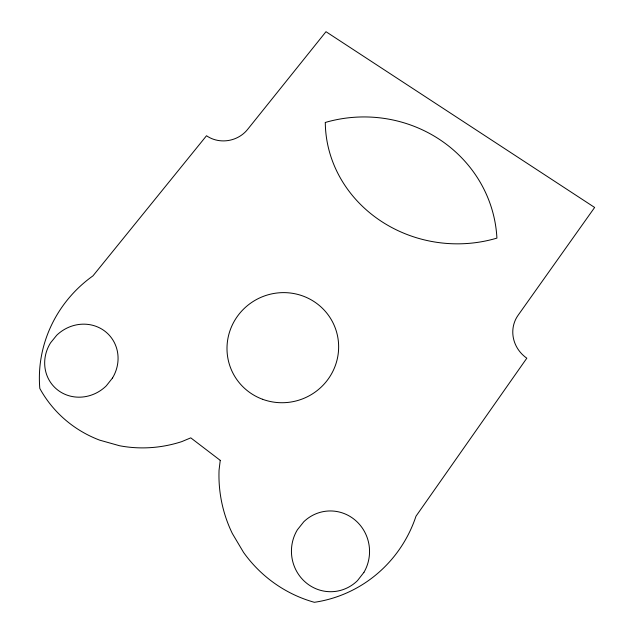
<?xml version="1.0" encoding="UTF-8"?>
<svg xmlns="http://www.w3.org/2000/svg" width="634" height="634" viewBox="0 0 634 634"><rect width="100%" height="100%" fill="white"/><g stroke="black" fill="none" stroke-linecap="round" stroke-linejoin="round"><path stroke-width="0.95" d="M220.244 460.363L219.055 470.182A131.016 129.011 79.9 0 0 232.345 533.519L243.551 552.396A131.016 129.011 79.9 0 0 314.353 602.3A127.347 125.104 -78.6 0 0 415.983 516.219L526.814 358.186A31.962 30.25 29.7 0 1 518.089 315.288L594.637 207.461L325.987 31.7L247.561 129.471A29.235 26.961 -14.2 0 1 206.51 135.747L92.96 275.869A123.353 118.011 -42.2 0 0 39.815 388.46A124.922 118.701 -36.2 0 0 99.641 440.139L119.477 445.726A124.922 118.701 -36.2 0 0 181.768 441.621L190.771 437.856L220.244 460.363M363.924 572.351L357.505 580.609A40.386 39.054 86.7 0 1 305.857 582.567A40.386 39.054 86.7 0 1 297.37 529.81L303.797 521.75A40.386 39.054 86.7 0 1 355.08 520.054A40.386 39.054 86.7 0 1 363.924 572.351M112.472 378.046L106.322 385.813A37.763 35.417 -42.7 0 1 57.765 390.068A37.763 35.417 -42.7 0 1 50.554 342.836L56.719 335.243A37.763 35.417 -42.7 0 1 104.927 331.233A37.763 35.417 -42.7 0 1 112.472 378.046M325.297 122.465A129.986 120.048 6.3 0 0 496.913 238.115A132.974 127.379 0.3 0 0 325.297 122.465M262.595 399.285A56.006 54.873 -23.6 0 0 337.993 338.469A56.006 54.873 -23.6 0 0 247.87 305.263A56.006 54.873 -23.6 0 0 262.595 399.285"/></g></svg>
